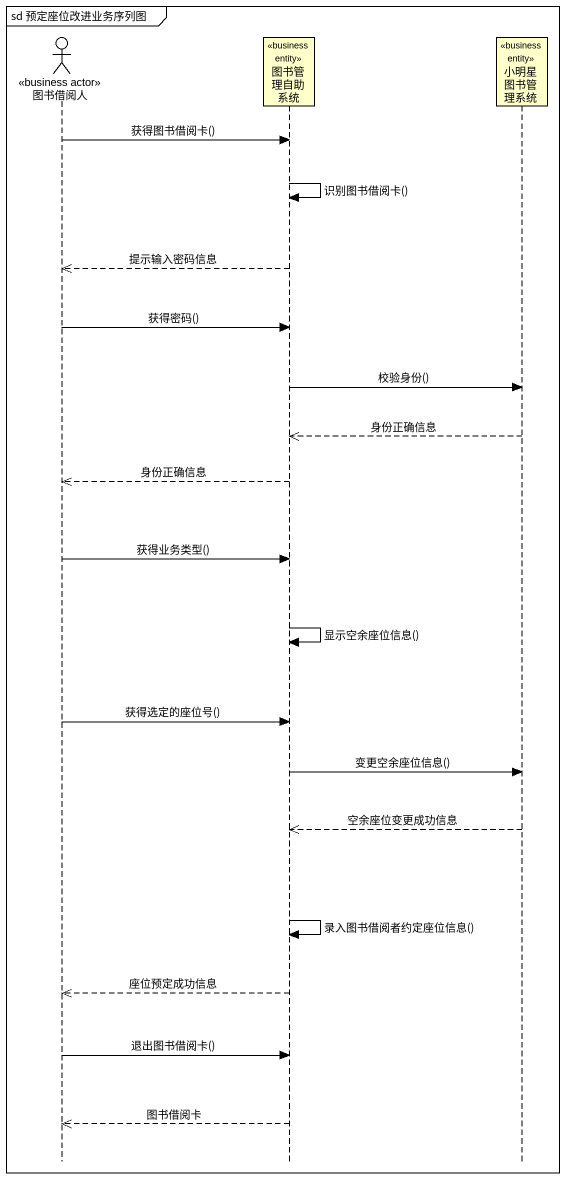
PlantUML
@startuml
mainframe sd 预定座位改进业务序列图
hide footbox
actor 图书借阅人 <<business actor>>
participant 图书管理自助系统 <<business entity>>
participant 小明星图书管理系统 <<business entity>>

图书借阅人 -> 图书管理自助系统 : 获得图书借阅卡()
图书管理自助系统 -> 图书管理自助系统 : 识别图书借阅卡()
图书管理自助系统 -->> 图书借阅人 : 提示输入密码信息
图书借阅人 -> 图书管理自助系统 : 获得密码()
图书管理自助系统 -> 小明星图书管理系统 : 校验身份()
小明星图书管理系统 -->> 图书管理自助系统 : 身份正确信息
图书管理自助系统 -->> 图书借阅人 : 身份正确信息
图书借阅人 -> 图书管理自助系统 : 获得业务类型()
图书管理自助系统 -> 图书管理自助系统 : 显示空余座位信息()
图书借阅人 -> 图书管理自助系统 : 获得选定的座位号()
图书管理自助系统 -> 小明星图书管理系统 : 变更空余座位信息()
小明星图书管理系统 -->> 图书管理自助系统 : 空余座位变更成功信息
图书管理自助系统 -> 图书管理自助系统 : 录入图书借阅者约定座位信息()
图书管理自助系统 -->> 图书借阅人 : 座位预定成功信息
图书借阅人 -> 图书管理自助系统 : 退出图书借阅卡()
图书管理自助系统 -->> 图书借阅人 : 图书借阅卡
@enduml
